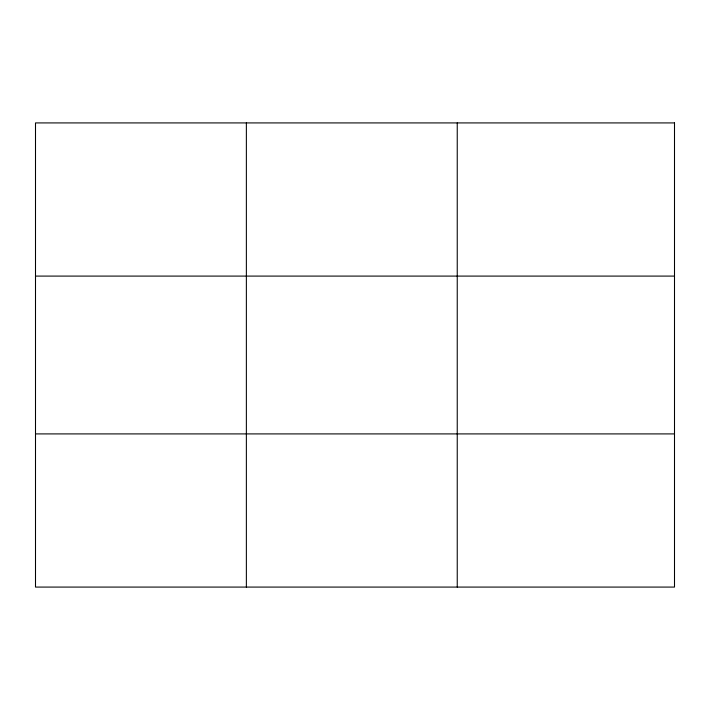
<?xml version="1.0" encoding="UTF-8"?>
<svg xmlns="http://www.w3.org/2000/svg" width="710" height="710" viewBox="0 0 710 710"><rect width="100%" height="100%" fill="white"/><g stroke="black" fill="none" stroke-linecap="round" stroke-linejoin="round"><path stroke-width="1.06" d="M246.37 587.081L246.37 122.919M457.24 587.081L457.24 122.919M35.5 276.092L674.5 276.092M35.5 433.908L674.5 433.908M674.5 122.919L674.5 587.081L35.5 587.081L35.5 122.919L674.5 122.919"/></g></svg>
